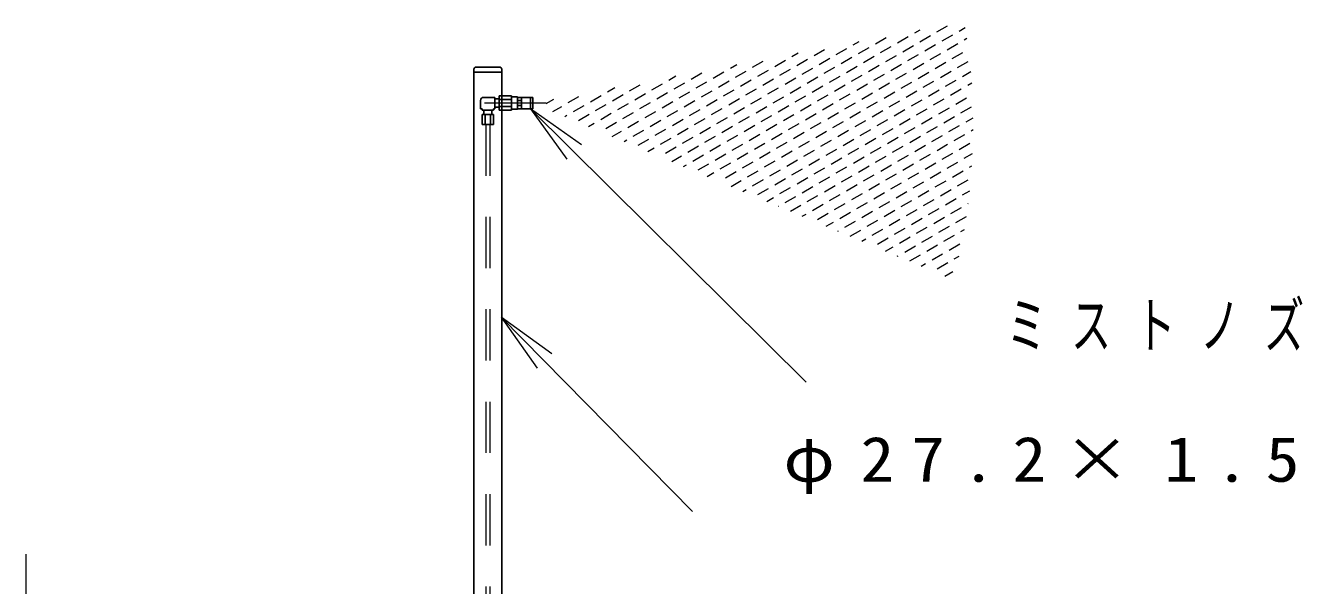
# Model space of a CAD drawing. Units: millimetres on the paper. Extents: x -385 to 420, y 0 to 267.
# Drawn here: x 292.1 to 355, y 92.9 to 120.1 of the extents above; entities that cross this region are included whole.
import ezdxf

# ---------------------------------------------------------------- set-up
doc = ezdxf.new("R2010")
doc.units = ezdxf.units.MM
doc.linetypes.add('USER1', pattern=[4.5, 2.5, -2])
doc.linetypes.add('USER2', pattern=[6, 3, -1, 1, -1])
doc.layers.add('1_20', color=7, linetype='Continuous', lineweight=25)
doc.styles.add('ＭＳ ゴシック', font='')
doc.styles.get('ＭＳ ゴシック').set_extended_font_data('MS Gothic')

# ---------------------------------------------------------------- blocks, each defined once
blk = doc.blocks.new('open_arrow')
at = {"color": 0, "linetype": 'Continuous', "lineweight": -2}
blk.add_lwpolyline([(7.5, 1.25), (0, 0), (7.5, -1.25)], dxfattribs=at)

msp = doc.modelspace()

# ---------------------------------------------------------------- linework, layer by layer
at = {"layer": '1_20', "lineweight": 13}
for p, q in [((336.536, 119.821), (337.056, 120.121)), ((333.542, 119.247), (334.061, 119.547)), ((334.623, 119.294), (335.143, 119.594)), ((335.455, 119.774), (335.718, 119.926)), ((335.705, 119.341), (336.224, 119.641)), ((336.786, 119.388), (337.306, 119.688)), ((337.617, 119.868), (337.921, 120.043)), ((337.867, 119.435), (338.001, 119.512)), ((330.548, 118.673), (331.067, 118.973)), ((331.629, 118.72), (332.149, 119.02)), ((332.46, 119.2), (332.743, 119.363)), ((332.71, 118.767), (333.23, 119.067)), ((333.792, 118.814), (334.311, 119.114)), ((334.873, 118.861), (335.393, 119.161)), ((335.955, 118.908), (336.474, 119.208)), ((337.036, 118.955), (337.556, 119.255)), ((326.472, 118.052), (326.795, 118.239)), ((327.554, 118.099), (328.073, 118.399)), ((328.635, 118.146), (329.155, 118.446)), ((329.466, 118.626), (329.769, 118.801)), ((329.716, 118.193), (330.236, 118.493)), ((330.798, 118.24), (331.317, 118.54)), ((331.879, 118.287), (332.399, 118.587)), ((332.96, 118.334), (333.48, 118.634)), ((334.042, 118.381), (334.561, 118.681)), ((334.292, 117.948), (334.811, 118.248)), ((335.123, 118.428), (335.643, 118.728)), ((335.373, 117.995), (335.893, 118.295)), ((336.205, 118.475), (336.724, 118.775)), ((336.455, 118.042), (336.974, 118.342)), ((337.286, 118.522), (337.806, 118.822)), ((337.536, 118.089), (338.056, 118.389)), ((323.478, 117.478), (323.821, 117.676)), ((324.559, 117.525), (325.079, 117.825)), ((325.641, 117.572), (326.16, 117.872)), ((326.722, 117.619), (327.242, 117.919)), ((327.804, 117.666), (328.323, 117.966)), ((328.885, 117.713), (329.405, 118.013)), ((329.966, 117.76), (330.486, 118.06)), ((330.216, 117.327), (330.736, 117.627)), ((331.048, 117.807), (331.567, 118.107)), ((331.298, 117.374), (331.817, 117.674)), ((332.129, 117.854), (332.649, 118.154)), ((332.379, 117.421), (332.899, 117.721)), ((333.21, 117.901), (333.73, 118.201)), ((333.46, 117.468), (333.98, 117.768)), ((334.542, 117.515), (335.061, 117.815)), ((335.623, 117.562), (336.143, 117.862)), ((336.705, 117.609), (337.224, 117.909)), ((337.786, 117.656), (338.188, 117.888)), ((320.484, 116.904), (320.846, 117.114)), ((321.565, 116.951), (322.085, 117.251)), ((322.647, 116.998), (323.166, 117.298)), ((323.728, 117.045), (324.248, 117.345)), ((324.809, 117.092), (325.329, 117.392)), ((325.059, 116.659), (325.579, 116.959)), ((325.891, 117.139), (326.41, 117.439)), ((326.141, 116.706), (326.66, 117.006)), ((326.972, 117.186), (327.492, 117.486)), ((327.222, 116.753), (327.742, 117.053)), ((328.054, 117.233), (328.573, 117.533)), ((328.304, 116.8), (328.823, 117.1)), ((329.135, 117.28), (329.655, 117.58)), ((329.385, 116.847), (329.905, 117.147)), ((330.466, 116.894), (330.986, 117.194)), ((331.548, 116.941), (332.067, 117.241)), ((332.629, 116.988), (333.149, 117.288)), ((333.71, 117.035), (334.23, 117.335)), ((334.792, 117.082), (335.311, 117.382)), ((335.873, 117.129), (336.393, 117.429)), ((336.123, 116.696), (336.643, 116.996)), ((336.955, 117.176), (337.474, 117.476)), ((337.205, 116.743), (337.724, 117.043)), ((338.036, 117.223), (338.231, 117.336)), ((317.49, 116.33), (317.872, 116.551)), ((318.571, 116.377), (319.091, 116.677)), ((319.653, 116.424), (320.172, 116.724)), ((320.734, 116.471), (321.254, 116.771)), ((320.984, 116.038), (321.504, 116.338)), ((321.815, 116.518), (322.335, 116.818)), ((322.065, 116.085), (322.585, 116.385)), ((322.897, 116.565), (323.416, 116.865)), ((323.147, 116.132), (323.666, 116.432)), ((323.978, 116.612), (324.498, 116.912)), ((324.228, 116.179), (324.748, 116.479)), ((325.309, 116.226), (325.829, 116.526)), ((326.391, 116.273), (326.91, 116.573)), ((327.472, 116.32), (327.992, 116.62)), ((328.554, 116.367), (329.073, 116.667)), ((329.635, 116.414), (330.155, 116.714)), ((330.716, 116.461), (331.236, 116.761)), ((330.966, 116.028), (331.486, 116.328)), ((331.798, 116.508), (332.317, 116.808)), ((332.048, 116.075), (332.567, 116.375)), ((332.879, 116.555), (333.399, 116.855)), ((333.129, 116.122), (333.649, 116.422)), ((333.96, 116.602), (334.48, 116.902)), ((334.21, 116.169), (334.73, 116.469)), ((335.042, 116.649), (335.561, 116.949)), ((335.292, 116.216), (335.811, 116.516)), ((336.373, 116.263), (336.893, 116.563)), ((337.455, 116.31), (337.974, 116.61)), ((316.728, 116.083), (330.173, 102.765)), ((317.828, 115.948), (318.259, 116.197)), ((318.407, 115.705), (318.509, 115.764)), ((318.821, 115.944), (319.341, 116.244)), ((319.071, 115.511), (319.591, 115.811)), ((319.903, 115.991), (320.422, 116.291)), ((320.153, 115.558), (320.672, 115.858)), ((321.234, 115.605), (321.754, 115.905)), ((322.315, 115.652), (322.835, 115.952)), ((323.397, 115.699), (323.916, 115.999)), ((324.478, 115.746), (324.998, 116.046)), ((325.559, 115.793), (326.079, 116.093)), ((326.641, 115.84), (327.16, 116.14)), ((326.891, 115.407), (327.41, 115.707)), ((327.722, 115.887), (328.242, 116.187)), ((327.972, 115.454), (328.492, 115.754)), ((328.804, 115.934), (329.323, 116.234)), ((329.054, 115.501), (329.573, 115.801)), ((329.885, 115.981), (330.405, 116.281)), ((330.135, 115.548), (330.655, 115.848)), ((331.216, 115.595), (331.736, 115.895)), ((332.298, 115.642), (332.817, 115.942)), ((333.379, 115.689), (333.899, 115.989)), ((334.46, 115.736), (334.98, 116.036)), ((335.542, 115.783), (336.061, 116.083)), ((336.623, 115.83), (337.143, 116.13)), ((336.873, 115.397), (337.393, 115.697)), ((337.705, 115.877), (338.224, 116.177)), ((319.564, 115.219), (319.841, 115.378)), ((320.403, 115.125), (320.922, 115.425)), ((321.484, 115.172), (322.004, 115.472)), ((322.565, 115.219), (323.085, 115.519)), ((322.815, 114.786), (323.335, 115.086)), ((323.647, 115.266), (324.166, 115.566)), ((323.897, 114.833), (324.416, 115.133)), ((324.728, 115.313), (325.248, 115.613)), ((324.978, 114.88), (325.498, 115.18)), ((325.809, 115.36), (326.329, 115.66)), ((326.059, 114.927), (326.579, 115.227)), ((327.141, 114.974), (327.66, 115.274)), ((328.222, 115.021), (328.742, 115.321)), ((329.304, 115.068), (329.823, 115.368)), ((330.385, 115.115), (330.905, 115.415)), ((331.466, 115.162), (331.986, 115.462)), ((332.548, 115.209), (333.067, 115.509)), ((332.798, 114.776), (333.317, 115.076)), ((333.629, 115.256), (334.149, 115.556)), ((333.879, 114.823), (334.399, 115.123)), ((334.71, 115.303), (335.23, 115.603)), ((334.96, 114.87), (335.48, 115.17)), ((335.792, 115.35), (336.311, 115.65)), ((336.042, 114.917), (336.561, 115.217)), ((337.123, 114.964), (337.643, 115.264)), ((337.955, 115.444), (338.3, 115.643)), ((338.205, 115.011), (338.301, 115.067)), ((320.721, 114.732), (321.172, 114.992)), ((321.3, 114.489), (321.422, 114.559)), ((321.734, 114.739), (322.254, 115.039)), ((321.984, 114.306), (322.504, 114.606)), ((323.065, 114.353), (323.585, 114.653)), ((324.147, 114.4), (324.666, 114.7)), ((325.228, 114.447), (325.748, 114.747)), ((326.309, 114.494), (326.829, 114.794)), ((327.391, 114.541), (327.91, 114.841)), ((328.472, 114.588), (328.992, 114.888)), ((328.722, 114.155), (329.242, 114.455)), ((329.554, 114.635), (330.073, 114.935)), ((329.804, 114.202), (330.323, 114.502)), ((330.635, 114.682), (331.155, 114.982)), ((330.885, 114.249), (331.405, 114.549)), ((331.716, 114.729), (332.236, 115.029)), ((331.966, 114.296), (332.486, 114.596)), ((333.048, 114.343), (333.567, 114.643)), ((334.129, 114.39), (334.649, 114.69)), ((335.21, 114.437), (335.73, 114.737)), ((336.292, 114.484), (336.811, 114.784)), ((337.373, 114.531), (337.893, 114.831)), ((322.457, 114.002), (322.754, 114.173)), ((323.315, 113.92), (323.835, 114.22)), ((324.397, 113.967), (324.916, 114.267)), ((324.647, 113.534), (325.166, 113.834)), ((325.478, 114.014), (325.998, 114.314)), ((325.728, 113.581), (326.248, 113.881)), ((326.559, 114.061), (327.079, 114.361)), ((326.809, 113.628), (327.329, 113.928)), ((327.641, 114.108), (328.16, 114.408)), ((327.891, 113.675), (328.41, 113.975)), ((328.972, 113.722), (329.492, 114.022)), ((330.054, 113.769), (330.573, 114.069)), ((331.135, 113.816), (331.655, 114.116)), ((332.216, 113.863), (332.736, 114.163)), ((333.298, 113.91), (333.817, 114.21)), ((334.379, 113.957), (334.899, 114.257)), ((334.629, 113.524), (335.149, 113.824)), ((335.46, 114.004), (335.98, 114.304)), ((335.71, 113.571), (336.23, 113.871)), ((336.542, 114.051), (337.061, 114.351)), ((336.792, 113.618), (337.311, 113.918)), ((337.623, 114.098), (338.143, 114.398)), ((337.873, 113.665), (338.271, 113.895)), ((323.614, 113.516), (324.085, 113.787)), ((324.193, 113.272), (324.335, 113.354)), ((324.897, 113.101), (325.416, 113.401)), ((325.978, 113.148), (326.498, 113.448)), ((327.059, 113.195), (327.579, 113.495)), ((328.141, 113.242), (328.66, 113.542)), ((329.222, 113.289), (329.742, 113.589)), ((330.304, 113.336), (330.823, 113.636)), ((330.554, 112.903), (331.073, 113.203)), ((331.385, 113.383), (331.905, 113.683)), ((331.635, 112.95), (332.155, 113.25)), ((332.466, 113.43), (332.986, 113.73)), ((332.716, 112.997), (333.236, 113.297)), ((333.548, 113.477), (334.067, 113.777)), ((333.798, 113.044), (334.317, 113.344)), ((334.879, 113.091), (335.399, 113.391)), ((335.96, 113.138), (336.48, 113.438)), ((337.042, 113.185), (337.561, 113.485)), ((338.123, 113.232), (338.238, 113.298)), ((325.35, 112.786), (325.666, 112.968)), ((326.228, 112.715), (326.748, 113.015)), ((326.507, 112.299), (326.998, 112.582)), ((327.309, 112.762), (327.829, 113.062)), ((327.559, 112.329), (328.079, 112.629)), ((328.391, 112.809), (328.91, 113.109)), ((328.641, 112.376), (329.16, 112.676)), ((329.472, 112.856), (329.992, 113.156)), ((329.722, 112.423), (330.242, 112.723)), ((330.804, 112.47), (331.323, 112.77)), ((331.885, 112.517), (332.405, 112.817)), ((332.966, 112.564), (333.486, 112.864)), ((334.048, 112.611), (334.567, 112.911)), ((335.129, 112.658), (335.649, 112.958)), ((336.21, 112.705), (336.73, 113.005)), ((336.46, 112.272), (336.98, 112.572)), ((337.292, 112.752), (337.811, 113.052)), ((337.542, 112.319), (338.061, 112.619)), ((327.086, 112.056), (327.248, 112.149)), ((327.809, 111.896), (328.329, 112.196)), ((328.891, 111.943), (329.41, 112.243)), ((329.972, 111.99), (330.492, 112.29)), ((331.054, 112.037), (331.573, 112.337)), ((332.135, 112.084), (332.655, 112.384)), ((332.385, 111.651), (332.905, 111.951)), ((333.216, 112.131), (333.736, 112.431)), ((333.466, 111.698), (333.986, 111.998)), ((334.298, 112.178), (334.817, 112.478)), ((334.548, 111.745), (335.067, 112.045)), ((335.379, 112.225), (335.899, 112.525)), ((335.629, 111.792), (336.149, 112.092)), ((336.71, 111.839), (337.23, 112.139)), ((337.792, 111.886), (338.134, 112.083)), ((328.243, 111.569), (328.579, 111.763)), ((328.822, 111.326), (328.829, 111.33)), ((329.141, 111.51), (329.66, 111.81)), ((329.4, 111.083), (329.91, 111.377)), ((330.222, 111.557), (330.742, 111.857)), ((330.472, 111.124), (330.992, 111.424)), ((331.304, 111.604), (331.823, 111.904)), ((331.554, 111.171), (332.073, 111.471)), ((332.635, 111.218), (333.155, 111.518)), ((333.716, 111.265), (334.236, 111.565)), ((334.798, 111.312), (335.317, 111.612)), ((335.879, 111.359), (336.399, 111.659)), ((336.96, 111.406), (337.48, 111.706)), ((338.042, 111.453), (338.062, 111.464)), ((329.979, 110.839), (330.16, 110.944)), ((330.722, 110.691), (331.242, 110.991)), ((331.804, 110.738), (332.323, 111.038)), ((332.885, 110.785), (333.405, 111.085)), ((333.966, 110.832), (334.486, 111.132)), ((334.216, 110.399), (334.736, 110.699)), ((335.048, 110.879), (335.567, 111.179)), ((335.298, 110.446), (335.817, 110.746)), ((336.129, 110.926), (336.649, 111.226)), ((336.379, 110.493), (336.899, 110.793)), ((337.21, 110.973), (337.73, 111.273)), ((337.46, 110.54), (337.975, 110.837)), ((331.136, 110.353), (331.492, 110.558)), ((331.715, 110.109), (331.742, 110.125)), ((332.054, 110.305), (332.573, 110.605)), ((332.304, 109.872), (332.823, 110.172)), ((333.135, 110.352), (333.655, 110.652)), ((333.385, 109.919), (333.905, 110.219)), ((334.466, 109.966), (334.986, 110.266)), ((335.548, 110.013), (336.067, 110.313)), ((336.629, 110.06), (337.149, 110.36)), ((337.71, 110.107), (337.874, 110.201)), ((332.872, 109.623), (333.073, 109.739)), ((333.635, 109.486), (334.155, 109.786)), ((334.716, 109.533), (335.236, 109.833)), ((335.798, 109.58), (336.317, 109.88)), ((336.048, 109.147), (336.567, 109.447)), ((336.879, 109.627), (337.399, 109.927)), ((337.129, 109.194), (337.649, 109.494)), ((334.029, 109.136), (334.405, 109.353)), ((334.608, 108.893), (334.655, 108.92)), ((334.966, 109.1), (335.486, 109.4)), ((335.216, 108.667), (335.736, 108.967)), ((336.298, 108.714), (336.817, 109.014)), ((337.379, 108.761), (337.623, 108.902)), ((335.765, 108.406), (335.986, 108.534)), ((336.548, 108.281), (337.067, 108.581)), ((336.922, 107.92), (337.317, 108.148)), ((315.304, 105.921), (324.621, 96.459))]:
    msp.add_line(p, q, dxfattribs=at)
at = {"layer": '1_20', "color": 2}
for p, q in [((313.973, 91.018), (313.973, 118.008)), ((315.333, 117.858), (313.973, 117.858)), ((315.233, 118.108), (314.073, 118.108)), ((315.333, 91.018), (315.333, 118.008))]:
    msp.add_line(p, q, dxfattribs=at)
at = {"layer": '1_20'}
for p, q in [((314.303, 116.083), (314.303, 116.483)), ((315.003, 116.633), (314.453, 116.633)), ((315.003, 116.083), (315.003, 116.633)), ((315.003, 116.558), (315.203, 116.558)), ((315.803, 116.708), (315.203, 116.708)), ((315.203, 116.008), (315.203, 116.708)), ((315.803, 116.533), (315.203, 116.533)), ((315.803, 116.008), (315.803, 116.708)), ((315.803, 116.658), (316.103, 116.658)), ((316.103, 116.058), (316.103, 116.658)), ((316.853, 116.633), (316.103, 116.633)), ((316.303, 116.483), (316.103, 116.483)), ((316.303, 116.083), (316.303, 116.633)), ((316.728, 116.083), (316.728, 116.633)), ((316.853, 116.083), (316.853, 116.633)), ((314.303, 116.083), (314.378, 116.083)), ((314.378, 116.008), (314.378, 116.083)), ((314.378, 116.008), (314.928, 116.008)), ((314.378, 115.808), (314.928, 115.808)), ((314.378, 115.308), (314.378, 115.808)), ((314.453, 116.008), (314.453, 115.808)), ((314.528, 115.308), (314.528, 115.808)), ((314.778, 115.308), (314.778, 115.808)), ((314.853, 116.008), (314.853, 115.808)), ((314.928, 116.008), (314.928, 116.083)), ((315.003, 116.083), (314.928, 116.083)), ((314.928, 115.308), (314.928, 115.808)), ((315.003, 116.158), (315.203, 116.158)), ((315.803, 116.183), (315.203, 116.183)), ((315.803, 116.008), (315.203, 116.008)), ((315.803, 116.058), (316.103, 116.058)), ((316.303, 116.233), (316.103, 116.233)), ((316.853, 116.083), (316.103, 116.083)), ((314.378, 115.308), (314.928, 115.308))]:
    msp.add_line(p, q, dxfattribs=at)
at = {"layer": '1_20', "color": 2, "linetype": 'USER2', "lineweight": 13}
msp.add_line((317.499, 116.358), (314.303, 116.358), dxfattribs=at)
at = {"layer": '1_20', "linetype": 'USER1', "lineweight": 13}
for p, q in [((314.553, 115.308), (314.553, 91.018)), ((314.753, 115.308), (314.753, 91.018))]:
    msp.add_line(p, q, dxfattribs=at)
at = {"layer": '1_20', "linetype": 'USER2', "lineweight": 13}
msp.add_line((292.141, 94.378), (292.141, 57.054), dxfattribs=at)
at = {"layer": '1_20', "color": 2}
for centre, start, end in [((314.073, 118.008), 90, 180), ((315.233, 118.008), 0, 90)]:
    msp.add_arc(centre, 0.1, start, end, dxfattribs=at)
at = {"layer": '1_20'}
msp.add_arc((314.453, 116.483), 0.15, 90, 180, dxfattribs=at)

# ---------------------------------------------------------------- block references
at = {"layer": '1_20', "lineweight": 13, "xscale": 0.4, "yscale": 0.4}
for p, rotation in [((316.728, 116.083), 315.3), ((315.304, 105.921), 314.6)]:
    msp.add_blockref('open_arrow', p, dxfattribs=dict(at, rotation=rotation))

# ---------------------------------------------------------------- texts
at = {"layer": '1_20', "char_height": 2.199, "style": 'ＭＳ ゴシック'}
for s, insert, attachment_point in [('\\T1.61;\\W0.65;ミストノズル\u30004カ所', (339.934, 105.415), 4), ('\\T1.5;\\W1.1;φ27.2×1.5\u3000SUS304', (329.061, 97.309), 7)]:
    msp.add_mtext(s, dxfattribs=dict(at, insert=insert, attachment_point=attachment_point))

doc.saveas('drawing.dxf')
